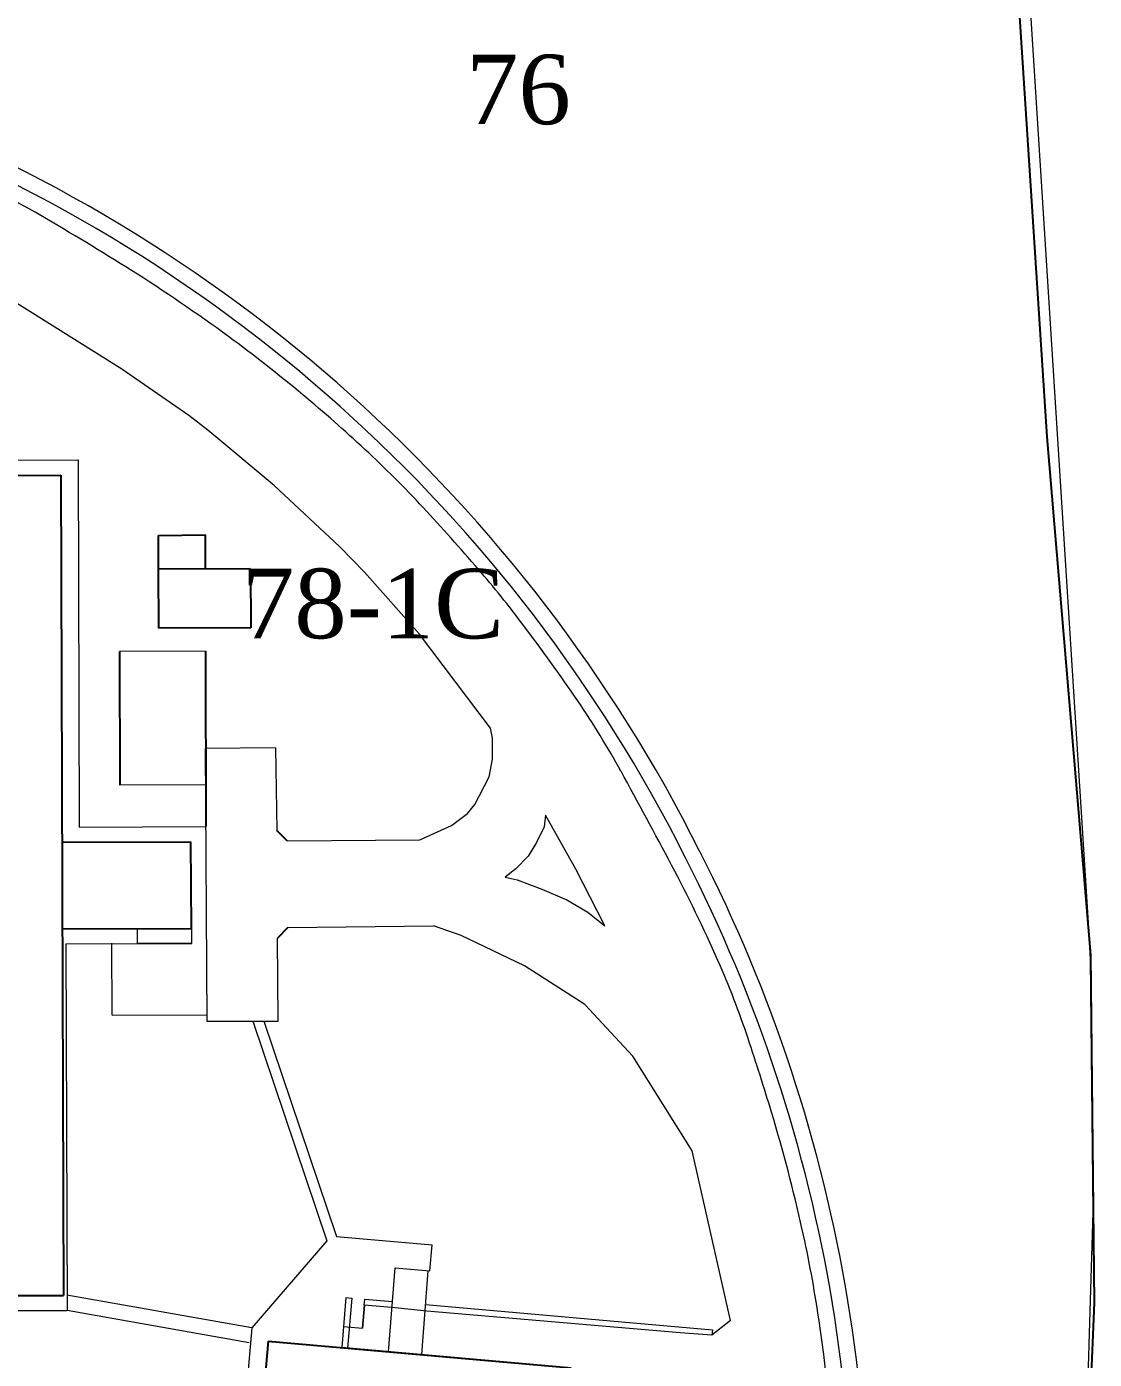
# Model space of a CAD drawing. Header units: millimetres. Extents: x 740 to 5908, y 1492 to 3373.
# Drawn here: x 5171.4 to 5263.6, y 2896.7 to 3011.7 of the extents above; entities that cross this region are included whole.
import ezdxf

# ---------------------------------------------------------------- set-up
doc = ezdxf.new("R2010")
doc.units = ezdxf.units.MM
for name, color, linetype in [('CONSTRU2', 4, 'Continuous'), ('CONSTRU3', 3, 'Continuous'), ('CVL_PUNTO_NUM', 7, 'Continuous'), ('EDIFICIOS', 7, 'Continuous'), ('OTROS', 6, 'Continuous'), ('VIALI', 6, 'Continuous')]:
    doc.layers.add(name, color=color, linetype=linetype)
doc.layers.add('VIAPEATO', color=8, linetype='Continuous', lineweight=0)
doc.styles.add('ARIAL', font='BOOKOS.TTF')

msp = doc.modelspace()

# ---------------------------------------------------------------- linework, layer by layer
at = {"color": 8, "lineweight": 0}
for p, q in [((5263.1, 2934.37), (5263.29, 2931.21)), ((5263.29, 2931.21), (5263.52, 2909.38)), ((5263.52, 2909.38), (5262.34, 2871.4))]:
    msp.add_line(p, q, dxfattribs=at)
msp.add_lwpolyline([(4300.18, 1984.43), (4453.08, 1940.03), (4580.18, 1912.85), (4722.26, 1870.97), (4798.36, 1843.09), (4883.6, 1835.78), (4915.97, 1848.95), (5020.9, 1900.99), (5233.79, 2716.9), (5251.5, 2788.26), (5258.76, 2832.58), (5262.45, 2871.52), (5263.64, 2901.55), (5263.33, 2931.6), (5259.57, 2976.3), (5248.42, 3146.62), (4880.45, 3150.47), (4106.56, 3151.7)])
at = {"layer": 'CONSTRU2', "color": 7}
for p, q in [((5165.34, 2972.97), (5174.39, 2973.01)), ((5174.39, 2973.01), (5174.61, 2902.2)), ((5174.49, 2941.32), (5185.62, 2941.36)), ((5185.68, 2933.88), (5185.62, 2941.36)), ((5174.51, 2933.84), (5185.68, 2933.88)), ((5165.56, 2902.18), (5174.61, 2902.2))]:
    msp.add_line(p, q, dxfattribs=at)
at = {"layer": 'CONSTRU3', "color": 7}
for p, q in [((5182.81, 2967.79), (5186.87, 2967.84)), ((5182.82, 2964.88), (5182.81, 2967.79)), ((5186.88, 2964.89), (5186.87, 2967.84)), ((5190.77, 2964.91), (5182.82, 2964.88)), ((5182.84, 2959.79), (5182.82, 2964.88)), ((5190.77, 2964.91), (5190.79, 2959.82)), ((5190.79, 2959.82), (5182.84, 2959.79))]:
    msp.add_line(p, q, dxfattribs=at)
at = {"layer": 'EDIFICIOS', "color": 7}
for q in [(5191.36, 2887.85), (5218.46, 2895.95)]:
    msp.add_line((5192.28, 2898.26), q, dxfattribs=at)
at = {"layer": 'OTROS', "color": 7}
for p, q in [((5179.45, 2957.77), (5179.47, 2946.25)), ((5186.88, 2957.8), (5186.9, 2942.68))]:
    msp.add_line(p, q, dxfattribs=at)
at = {"layer": 'VIALI', "color": 7}
for p, q in [((5193.93, 2941.45), (5193.03, 2942.33)), ((5193.99, 2933.96), (5193.11, 2933.03)), ((5198.64, 2897.7), (5218.46, 2895.95))]:
    msp.add_line(p, q, dxfattribs=at)
at = {"layer": 'VIAPEATO', "color": 8}
for p, q in [((5257.94, 3015.85), (5263.1, 2934.37)), ((5179.64, 2982.16), (5169.31, 2988.62)), ((5185.45, 2978.14), (5179.64, 2982.16)), ((5187.07, 2976.89), (5185.45, 2978.14)), ((5208.95, 2933.26), (5206.56, 2934.1)), ((5178.82, 2926.38), (5178.8, 2932.59)), ((5214.43, 2930.66), (5208.95, 2933.26)), ((5219.64, 2927.3), (5214.43, 2930.66)), ((5223.78, 2922.86), (5219.64, 2927.3)), ((5178.82, 2926.38), (5186.98, 2926.41)), ((5190.96, 2925.86), (5197.36, 2906.92)), ((5191.91, 2925.87), (5198.19, 2907.27)), ((5228.9, 2914.67), (5223.78, 2922.86)), ((5232.23, 2900.03), (5228.9, 2914.67)), ((5198.19, 2907.27), (5206.44, 2906.55)), ((5197.36, 2906.92), (5190.87, 2899.39)), ((5206.26, 2904.32), (5206.44, 2906.55)), ((5202.69, 2897.34), (5203.26, 2904.58)), ((5203.26, 2904.58), (5206.26, 2904.32)), ((5205.55, 2897.09), (5206.11, 2904.33)), ((5190.88, 2899.39), (5174.91, 2902.22)), ((5199.01, 2902.02), (5198.64, 2897.7)), ((5199.01, 2902.02), (5199.53, 2901.97)), ((5199.53, 2901.97), (5199.15, 2897.65)), ((5200.57, 2901.36), (5200.4, 2899.37)), ((5200.61, 2901.35), (5200.44, 2899.37)), ((5202.96, 2901.16), (5200.57, 2901.36)), ((5202.96, 2901.16), (5200.57, 2901.36)), ((5200.58, 2901.36), (5200.63, 2901.88)), ((5200.63, 2901.88), (5203.03, 2901.66)), ((5205.88, 2901.41), (5230.65, 2899.23)), ((5190.65, 2898.11), (5174.92, 2900.9)), ((5205.98, 2900.85), (5202.96, 2901.16)), ((5227.86, 2898.97), (5205.98, 2900.85)), ((5190.87, 2899.39), (5189.83, 2887.58)), ((5198.79, 2899.51), (5198.64, 2897.7)), ((5198.79, 2899.51), (5200.44, 2899.37)), ((5198.79, 2899.51), (5200.44, 2899.37)), ((5230.65, 2899.23), (5230.61, 2898.76))]:
    msp.add_line(p, q, dxfattribs=at)
at = {"layer": 'VIAPEATO', "color": 7}
for p, q in [((5162.59, 2974.26), (5175.87, 2974.31)), ((5175.87, 2974.31), (5175.97, 2942.63)), ((5186.88, 2957.8), (5179.45, 2957.77)), ((5186.9, 2946.28), (5179.47, 2946.25)), ((5175.97, 2942.63), (5186.9, 2942.66)), ((5180.97, 2933.88), (5180.97, 2932.58)), ((5185.67, 2933.88), (5185.67, 2932.58)), ((5174.82, 2932.54), (5185.69, 2932.58)), ((5174.82, 2932.54), (5174.92, 2900.9)), ((5185.67, 2932.58), (5180.97, 2932.58)), ((5162.82, 2900.87), (5174.92, 2900.9))]:
    msp.add_line(p, q, dxfattribs=at)
at = {"layer": 'VIAPEATO', "color": 8}
for points in [[(4300.18, 1984.43), (4453.08, 1940.03), (4580.18, 1912.85), (4722.26, 1870.97), (4798.36, 1843.09), (4883.6, 1835.78), (4915.97, 1848.95), (5020.9, 1900.99), (5166.66, 2434.78), (5162.69, 2435.67), (5233.79, 2716.9), (5251.5, 2788.26), (5258.76, 2832.58), (5262.45, 2871.52), (5263.64, 2901.55), (5263.33, 2931.6), (5259.57, 2976.3), (5248.42, 3146.62), (5026.32, 3148.94), (4928.99, 3149.96), (4908.03, 3150), (4857.43, 3150.5), (4106.56, 3151.7)], [(5193.93, 2941.45), (5205.4, 2941.51), (5208.11, 2942.76), (5209.5, 2943.81), (5210.15, 2944.57), (5211.37, 2946.95), (5211.65, 2948.49), (5211.67, 2950.31), (5211.49, 2951.16), (5205.36, 2959.27), (5200.6, 2964.63), (5198.49, 2966.8), (5192.82, 2972.1), (5187.07, 2976.89)], [(5192.92, 2949.46), (5186.86, 2949.41), (5187, 2925.86), (5193.16, 2925.87), (5193.11, 2933.03)], [(5192.92, 2949.46), (5193.03, 2942.33)], [(5216.24, 2943.65), (5216.13, 2942.64), (5215.46, 2941.28), (5214.73, 2940.11), (5213.67, 2939.01), (5212.76, 2938.3), (5213.78, 2938.07), (5215.92, 2937.25), (5218.08, 2936.33), (5219.9, 2935.28), (5221.37, 2934.09), (5218.85, 2938.98), (5216.24, 2943.65)], [(5193.99, 2933.96), (5206.56, 2934.1)], [(5232.23, 2900.03), (5230.61, 2898.76), (5227.86, 2898.97)]]:
    msp.add_lwpolyline(points, dxfattribs=at)
for centre, radius, start, end in [((5110.9, 2880.95), 132.78, 26.6729, 69.7301), ((5110.9, 2880.95), 131.43, 26.6729, 69.7301), ((5135.74, 2931.6), 73.72, 59.9518, 67.0857), ((5055.58, 2793.02), 233.81, 57.7121, 59.9518), ((5101.32, 2865.41), 148.18, 53.7819, 57.7121), ((5114.29, 2883.13), 126.22, 50.0855, 53.7819), ((5104.89, 2871.89), 140.88, 47.1804, 50.0855), ((5133.73, 2903.01), 98.45, 43.0478, 47.1804), ((5082.18, 2854.86), 168.98, 40.6176, 43.0478), ((5135.73, 2900.79), 98.44, 37.0527, 40.6176), ((5074.35, 2854.44), 175.35, 34.4001, 37.0527), ((5159.49, 2912.74), 72.16, 28.7412, 34.4001), ((4636.06, 2625.68), 669.14, 27.9531, 28.74117), ((5111.73, 2880.17), 132.39, 351.5888, 27.1455), ((5114.56, 2879.6), 127.44, 23.8342, 27.9531), ((5111.73, 2880.17), 131.04, 351.5888, 27.1455), ((5160.72, 2899.99), 76.98, 18.4692, 23.8342), ((5004.66, 2847.87), 241.51, 16.883, 18.4692), ((5103.43, 2877.84), 138.29, 12.5428, 16.883), ((5133.3, 2884.49), 107.69, 8.3814, 12.5428), ((5097.63, 2879.24), 143.75, 355.1004, 8.3814)]:
    msp.add_arc(centre, radius, start, end, dxfattribs=at)

# ---------------------------------------------------------------- texts
at = {"layer": 'CVL_PUNTO_NUM', "color": 7, "style": 'ARIAL'}
for s, p in [('76', (5209.37, 3003.3)), ('78-1C', (5190.01, 2958.92))]:
    msp.add_text(s, height=6, dxfattribs=at).set_placement(p)

doc.saveas('drawing.dxf')
